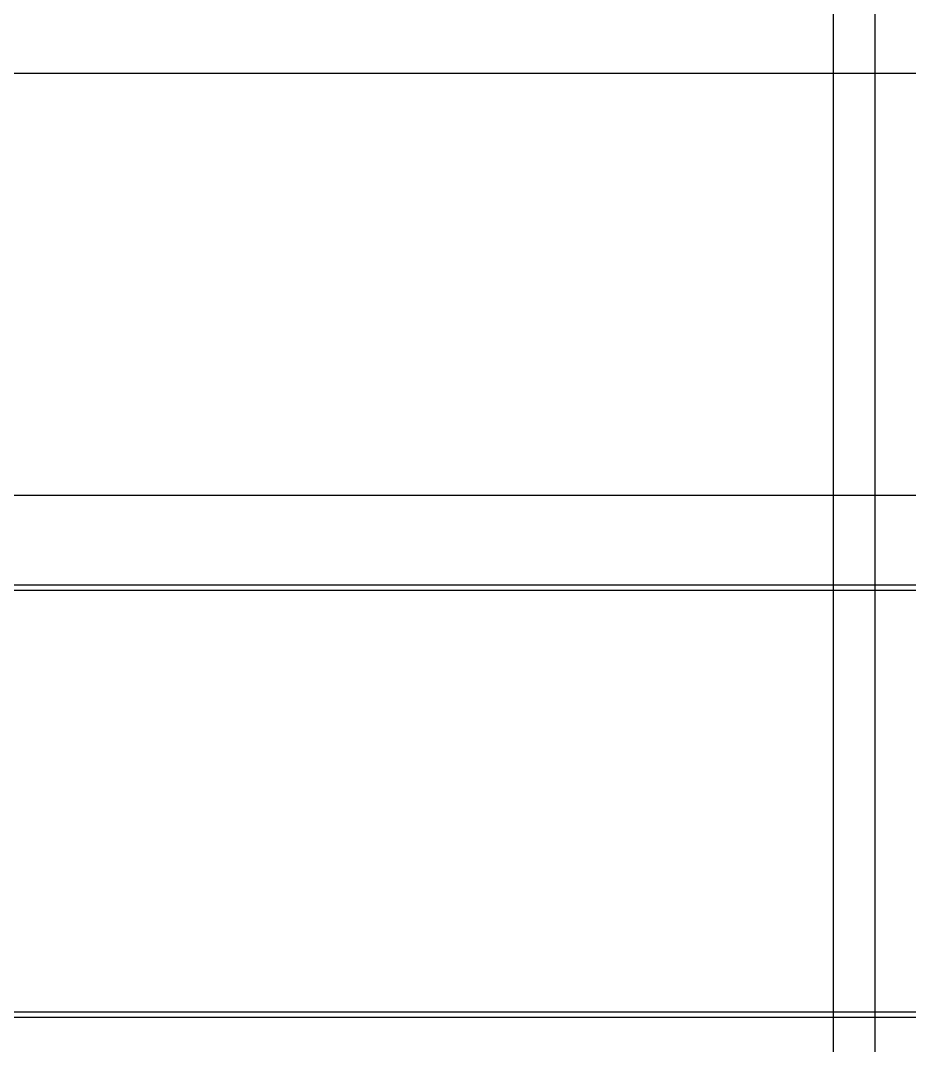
# Model space of a CAD drawing. Header units: inches. Extents: x -1514 to 1282, y -2074 to 286.
# Drawn here: x -1190.787 to -1186.572, y -1601.922 to -1597.066 of the extents above; entities that cross this region are included whole.
import ezdxf

# ---------------------------------------------------------------- set-up
doc = ezdxf.new("R2010")
doc.units = ezdxf.units.IN
doc.header["$LTSCALE"] = 0.1
doc.header["$MEASUREMENT"] = 0
doc.layers.add('pic', color=1, linetype='Continuous')

msp = doc.modelspace()

# ---------------------------------------------------------------- linework, layer by layer
at = {"color": 7, "linetype": 'Continuous', "lineweight": 25}
for points in [[(-1193.71122, -1597.31564), (-1131.28274, -1597.31564)], [(-1183.71122, -1599.31564), (-1191.92008, -1599.31564)], [(-1193.71154, -1599.73932), (-1131.28237, -1599.73932)], [(-1193.71122, -1599.76432), (-1131.28274, -1599.76432)], [(-1183.68622, -1601.78932), (-1191.93306, -1601.78932)], [(-1183.71122, -1601.76432), (-1191.92008, -1601.76432)]]:
    msp.add_lwpolyline(points, dxfattribs=at)
at = {"layer": 'pic'}
msp.add_lwpolyline([(-1186.9346, -1615.20382), (-1186.7346, -1615.20382), (-1186.7346, -1567.20382), (-1186.9346, -1567.20382)], close=True, dxfattribs=at)

doc.saveas('drawing.dxf')
